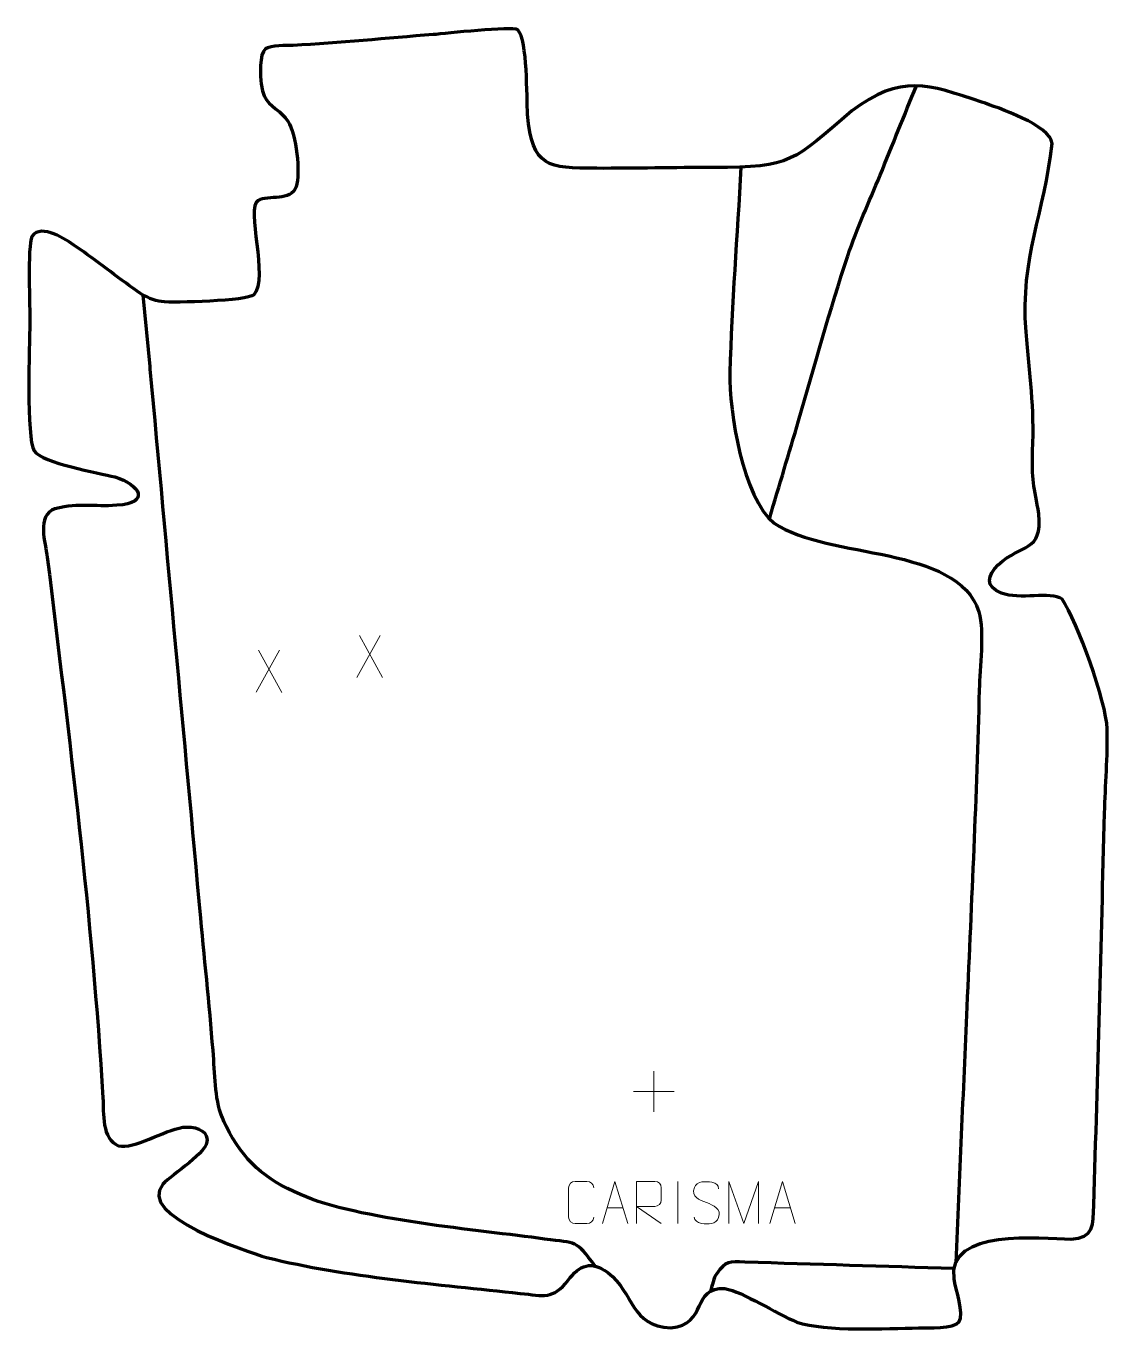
# Model space of a CAD drawing. Header units: millimetres. Extents: x 902 to 1541, y -50 to 721.
import ezdxf

# ---------------------------------------------------------------- set-up
doc = ezdxf.new("R2010")
doc.units = ezdxf.units.MM
doc.header["$MEASUREMENT"] = 0
doc.layers.add('layer 2', color=7, linetype='Continuous')
doc.layers.add('layer 3', color=7, linetype='Continuous')

msp = doc.modelspace()

# ---------------------------------------------------------------- linework, layer by layer
at = {"layer": 'layer 2', "color": 142, "lineweight": 158}
for points, knots in [([(1341.0457, 430.6749), (1346.7476, 449.8247), (1352.4496, 468.9743), (1358.1515, 488.1241), (1358.1515, 488.1241), (1367.7118, 520.2739), (1376.6253, 553.9702), (1387.2378, 585.6343), (1387.2378, 585.6343), (1392.6384, 601.7476), (1399.87, 617.4166), (1406.2851, 633.1643), (1406.2851, 633.1643), (1413.4344, 650.7981), (1420.5842, 668.4318), (1427.7337, 686.0655)], [0, 0, 0, 0, 0.2, 0.2, 0.2, 0.2, 0.4, 0.4, 0.4, 0.4, 0.6, 0.6, 0.6, 0.6, 1, 1, 1, 1]), ([(1324.0572, 637.9892), (1321.8874, 597.5974), (1318.5306, 557.0127), (1317.5502, 516.5959), (1317.5502, 516.5959), (1316.9861, 493.344), (1325.102, 442.5423), (1343.7644, 427.4722), (1343.7644, 427.4722), (1375.9252, 405.9841), (1451.6457, 414.8078), (1464.6746, 375.2142), (1464.6746, 375.2142), (1467.9916, 362.7479), (1465.2491, 342.493), (1464.894, 328.9597), (1464.894, 328.9597), (1463.2771, 266.4548), (1460.2866, 204.1497), (1457.5627, 141.6838), (1457.5627, 141.6838), (1455.3623, 91.2245), (1453.1619, 40.7651), (1450.9615, -9.6941)], [0, 0, 0, 0, 0.14285714, 0.14285714, 0.14285714, 0.14285714, 0.28571429, 0.28571429, 0.28571429, 0.28571429, 0.42857143, 0.42857143, 0.42857143, 0.42857143, 0.57142857, 0.57142857, 0.57142857, 0.57142857, 0.71428571, 0.71428571, 0.71428571, 0.71428571, 1, 1, 1, 1]), ([(1237.907, -11.5988), (1226.0753, 4.4069), (1227.2979, 1.631), (1208.0547, 4.3868), (1208.0547, 4.3868), (1168.7304, 9.8337), (1098.0766, 15.6648), (1063.6978, 30.6716), (1063.6978, 30.6716), (1042.2108, 40.0508), (1030.5028, 50.1405), (1019.7414, 71.1801), (1019.7414, 71.1801), (1013.1782, 84.0116), (1013.4762, 96.5089), (1012.4492, 110.5673), (1012.4492, 110.5673), (1010.3653, 138.2117), (1007.3857, 166.3744), (1004.8402, 194.0414), (1004.8402, 194.0414), (994.8883, 302.2124), (984.9363, 410.3834), (974.9845, 518.5545), (974.9845, 518.5545), (974.9845, 518.5545), (974.8468, 520.05), (974.8468, 520.05), (974.8468, 520.05), (974.8468, 520.05), (970.7229, 562.3768), (970.7229, 562.3768)], [0, 0, 0, 0, 0.11111111, 0.11111111, 0.11111111, 0.11111111, 0.22222222, 0.22222222, 0.22222222, 0.22222222, 0.33333333, 0.33333333, 0.33333333, 0.33333333, 0.44444444, 0.44444444, 0.44444444, 0.44444444, 0.55555556, 0.55555556, 0.55555556, 0.55555556, 0.66666667, 0.66666667, 0.66666667, 0.66666667, 0.77777778, 0.77777778, 0.77777778, 0.77777778, 1, 1, 1, 1]), ([(1450.0409, -13.0404), (1408.8338, -11.764), (1367.6249, -10.5258), (1326.4182, -9.2458), (1326.4182, -9.2458), (1316.76, -8.9457), (1315.5608, -8.2341), (1309.5263, -16.2635), (1309.5263, -16.2635), (1307.9195, -18.4015), (1306.9337, -23.1692), (1306.2699, -25.8287)], [0, 0, 0, 0, 0.25, 0.25, 0.25, 0.25, 0.5, 0.5, 0.5, 0.5, 1, 1, 1, 1])]:
    msp.add_open_spline(points, degree=3, knots=knots, dxfattribs=at)
at = {"layer": 'layer 2', "color": 250, "lineweight": 9}
for points in [[(1110.8272, 361.2286), (1110.8272, 361.2286), (1097.0866, 336.3328), (1097.0866, 336.3328)], [(1098.5412, 361.2286), (1098.5412, 361.2286), (1112.2818, 336.2751), (1112.2818, 336.2751)], [(1051.3044, 352.4799), (1051.3044, 352.4799), (1037.5638, 327.5841), (1037.5638, 327.5841)], [(1039.0184, 352.4799), (1039.0184, 352.4799), (1052.759, 327.5264), (1052.759, 327.5264)], [(1272.6017, 103.6037), (1272.6017, 103.6037), (1272.6017, 79.6258), (1272.6017, 79.6258)], [(1260.6128, 91.6147), (1260.6128, 91.6147), (1284.5907, 91.6147), (1284.5907, 91.6147)], [(1286.665, 38.4849), (1286.665, 38.4849), (1286.665, 13.5108), (1286.665, 13.5108)], [(1244.9171, 22.7705), (1244.9171, 22.7705), (1254.4128, 22.7705), (1254.4128, 22.7705)], [(1343.9171, 22.7705), (1343.9171, 22.7705), (1353.4128, 22.7705), (1353.4128, 22.7705)]]:
    msp.add_open_spline(points, degree=3, dxfattribs=at)
for points, knots in [([(1303.665, 25.9979), (1299.4167, 27.4683), (1294.5086, 29.2641), (1296.5137, 34.7844), (1296.5137, 34.7844), (1298.0172, 38.9243), (1303.2308, 38.5358), (1306.8344, 37.9347), (1306.8344, 37.9347), (1309.695, 37.4575), (1310.5597, 36.2443), (1310.8703, 34.1602)], [0, 0, 0, 0, 0.25, 0.25, 0.25, 0.25, 0.5, 0.5, 0.5, 0.5, 1, 1, 1, 1]), ([(1237.0328, 17.3318), (1236.893, 15.0084), (1235.2158, 13.5288), (1233.0681, 13.518), (1233.0681, 13.518), (1230.7362, 13.5184), (1228.4043, 13.5184), (1226.0728, 13.518), (1226.0728, 13.518), (1224.1478, 13.4126), (1222.1757, 15.2971), (1222.1869, 17.3144), (1222.1869, 17.3144), (1222.1873, 23.0845), (1222.1873, 28.8542), (1222.1869, 34.6235), (1222.1869, 34.6235), (1222.1911, 36.7616), (1223.9378, 38.4808), (1226.0902, 38.4673), (1226.0902, 38.4673), (1228.4159, 38.4673), (1230.742, 38.4673), (1233.0681, 38.4673), (1233.0681, 38.4673), (1235.0147, 38.5028), (1237.0061, 37.0113), (1237.0328, 34.5737)], [0, 0, 0, 0, 0.125, 0.125, 0.125, 0.125, 0.25, 0.25, 0.25, 0.25, 0.375, 0.375, 0.375, 0.375, 0.5, 0.5, 0.5, 0.5, 0.625, 0.625, 0.625, 0.625, 0.75, 0.75, 0.75, 0.75, 1, 1, 1, 1]), ([(1242.1945, 13.5211), (1242.1945, 13.5211), (1249.5655, 38.4746), (1249.5655, 38.4746), (1249.5655, 38.4746), (1249.5655, 38.4746), (1257.1354, 13.5211), (1257.1354, 13.5211)], [0, 0, 0, 0, 0.33333333, 0.33333333, 0.33333333, 0.33333333, 1, 1, 1, 1]), ([(1262.3329, 13.5211), (1262.3329, 13.5211), (1262.3329, 38.4746), (1262.3329, 38.4746), (1262.3329, 38.4746), (1265.9277, 38.4746), (1269.5232, 38.4746), (1273.1184, 38.4746), (1273.1184, 38.4746), (1275.4437, 38.4369), (1277.001, 36.9469), (1276.9969, 34.5805), (1276.9969, 34.5805), (1276.9965, 32.545), (1276.9965, 29.4856), (1276.9969, 27.4496), (1276.9969, 27.4496), (1276.9904, 25.5741), (1275.1781, 23.6323), (1273.1686, 23.6132), (1273.1686, 23.6132), (1273.1686, 23.6132), (1262.3329, 23.6132), (1262.3329, 23.6132), (1262.3329, 23.6132), (1262.3329, 23.6132), (1276.9876, 13.5211), (1276.9876, 13.5211)], [0, 0, 0, 0, 0.125, 0.125, 0.125, 0.125, 0.25, 0.25, 0.25, 0.25, 0.375, 0.375, 0.375, 0.375, 0.5, 0.5, 0.5, 0.5, 0.625, 0.625, 0.625, 0.625, 0.75, 0.75, 0.75, 0.75, 1, 1, 1, 1]), ([(1316.8225, 13.519), (1316.8225, 13.519), (1316.8225, 38.4769), (1316.8225, 38.4769), (1316.8225, 38.4769), (1316.8225, 38.4769), (1325.7476, 13.519), (1325.7476, 13.519), (1325.7476, 13.519), (1325.7476, 13.519), (1334.5075, 38.4764), (1334.5075, 38.4764), (1334.5075, 38.4764), (1334.5075, 38.4764), (1334.5075, 13.519), (1334.5075, 13.519)], [0, 0, 0, 0, 0.2, 0.2, 0.2, 0.2, 0.4, 0.4, 0.4, 0.4, 0.6, 0.6, 0.6, 0.6, 1, 1, 1, 1]), ([(1341.1945, 13.5211), (1341.1945, 13.5211), (1348.5655, 38.4746), (1348.5655, 38.4746), (1348.5655, 38.4746), (1348.5655, 38.4746), (1356.1354, 13.5211), (1356.1354, 13.5211)], [0, 0, 0, 0, 0.33333333, 0.33333333, 0.33333333, 0.33333333, 1, 1, 1, 1]), ([(1303.665, 25.9978), (1307.6836, 24.3511), (1312.7131, 22.4628), (1310.8791, 17.1025), (1310.8791, 17.1025), (1309.4193, 12.8361), (1304.5085, 13.0928), (1300.7824, 13.6475), (1300.7824, 13.6475), (1298.0324, 14.0573), (1296.8115, 15.2708), (1296.4335, 17.383)], [0, 0, 0, 0, 0.25, 0.25, 0.25, 0.25, 0.5, 0.5, 0.5, 0.5, 1, 1, 1, 1])]:
    msp.add_open_spline(points, degree=3, knots=knots, dxfattribs=at)
at = {"layer": 'layer 3', "color": 242, "lineweight": 158}
msp.add_open_spline([(1059.4317, 709.8873), (1086.9522, 711.3845), (1114.6566, 714.2108), (1142.1698, 716.3086), (1142.1698, 716.3086), (1149.6163, 716.9373), (1188.4219, 721.334), (1192.2664, 719.1162), (1192.2664, 719.1162), (1198.0576, 712.6378), (1197.3301, 679.5714), (1197.973, 669.0103), (1197.973, 669.0103), (1200.5978, 637.8391), (1209.7952, 637.432), (1238.7936, 637.2846), (1238.7936, 637.2846), (1261.7324, 637.168), (1284.7107, 637.8075), (1307.7457, 637.7349), (1307.7457, 637.7349), (1354.7445, 637.7363), (1354.6801, 641.6584), (1389.5999, 671.1685), (1389.5999, 671.1685), (1418.8701, 693.1907), (1434.1892, 687.1836), (1466.4683, 676.3482), (1466.4683, 676.3482), (1475.2026, 673.4162), (1507.5438, 662.4011), (1507.9161, 651.962), (1507.9161, 651.962), (1503.4607, 610.4829), (1489.1926, 585.2062), (1492.5494, 540.5662), (1492.5494, 540.5662), (1494.7949, 515.676), (1497.4989, 495.7387), (1496.4444, 470.381), (1496.4444, 470.381), (1495.8228, 453.7968), (1497.2011, 448.8378), (1500.1864, 432.9735), (1500.1864, 432.9735), (1502.0503, 409.9681), (1490.034, 415.6736), (1476.0981, 402.9745), (1476.0981, 402.9745), (1469.5614, 396.4331), (1468.217, 390.1166), (1477.965, 386.2108), (1477.965, 386.2108), (1488.7333, 381.896), (1506.7912, 387.5183), (1513.9042, 382.5613), (1513.9042, 382.5613), (1522.8759, 369.4413), (1540.0199, 321.7201), (1540.5054, 305.9322), (1540.5054, 305.9322), (1540.9068, 289.8507), (1539.3507, 272.5091), (1538.9291, 256.1861), (1538.9291, 256.1861), (1536.9275, 178.9266), (1535.144, 101.6665), (1532.5125, 24.4244), (1532.5125, 24.4244), (1532.2637, 13.1086), (1532.7744, 4.6874), (1518.9571, 4.3474), (1518.9571, 4.3474), (1500.995, 4.6334), (1446.0132, 11.2747), (1450.0071, -19.145), (1450.0071, -19.145), (1450.7927, -25.1283), (1456.1951, -40.0735), (1453.0498, -44.3841), (1453.0498, -44.3841), (1449.7307, -48.9328), (1434.7476, -47.9772), (1428.9901, -48.1031), (1428.9901, -48.1031), (1409.8336, -48.5123), (1374.3927, -50.4747), (1357.0655, -44.6324), (1357.0655, -44.6324), (1344.8011, -39.7848), (1325.527, -26.6967), (1314.5295, -24.8914), (1314.5295, -24.8914), (1294.6996, -23.6342), (1304.6203, -46.3504), (1282.5952, -48.0552), (1282.5952, -48.0552), (1258.7543, -46.9863), (1261.2567, -27.8278), (1245.2962, -15.4358), (1245.2962, -15.4358), (1235.825, -8.0822), (1228.5282, -10.9847), (1221.9191, -19.912), (1221.9191, -19.912), (1212.9899, -31.4923), (1207.5124, -29.2047), (1193.6655, -27.6941), (1193.6655, -27.6941), (1145.1018, -22.4197), (1090.9231, -18.1252), (1043.6968, -6.5063), (1043.6968, -6.5063), (1032.4484, -3.1052), (966.0948, 18.4305), (982.4693, 36.7675), (982.4693, 36.7675), (987.9536, 42.9091), (1009.3988, 55.7362), (1008.577, 63.2325), (1008.577, 63.2325), (1007.8817, 69.5745), (1000.7481, 70.9603), (994.2761, 70.4532), (994.2761, 70.4532), (982.813, 68.6605), (965.3453, 57.3189), (956.2472, 59.5852), (956.2472, 59.5852), (946.1489, 63.1802), (947.4542, 79.087), (947.0252, 87.791), (947.0252, 87.791), (940.5864, 194.7279), (927.0297, 301.1399), (914.1314, 407.4469), (914.1314, 407.4469), (912.9449, 415.7807), (907.6605, 432.1779), (918.5654, 436.1019), (918.5654, 436.1019), (934.0508, 439.6541), (941.029, 437.118), (955.2225, 438.0804), (955.2225, 438.0804), (975.2029, 439.4351), (968.9943, 450.29), (953.9928, 454.9326), (953.9928, 454.9326), (944.5342, 457.2449), (910.9322, 463.0646), (906.3656, 470.2669), (906.3656, 470.2669), (901.6028, 477.7785), (903.6259, 533.1856), (903.7949, 545.5014), (903.7949, 545.5014), (903.9147, 555.1849), (902.2546, 590.7514), (905.0599, 597.0349), (905.0599, 597.0349), (910.8144, 605.0995), (925.2565, 595.0122), (930.9659, 591.1471), (930.9659, 591.1471), (943.4897, 582.5348), (955.0456, 573.2258), (967.268, 564.5871), (967.268, 564.5871), (972.4492, 560.925), (977.1003, 559.1755), (981.6684, 558.4686), (981.6684, 558.4686), (988.9335, 557.5982), (1032.3764, 558.8927), (1036.241, 562.4582), (1036.241, 562.4582), (1045.1451, 572.3748), (1031.0429, 613.9034), (1038.7035, 618.2631), (1038.7035, 618.2631), (1044.6886, 621.6694), (1058.2024, 617.4515), (1061.1565, 626.3349), (1061.1565, 626.3349), (1063.8925, 634.563), (1061.2423, 657.3628), (1056.3387, 665.0883), (1056.3387, 665.0883), (1056.3387, 665.0883), (1054.7181, 667.2523), (1054.7181, 667.2523), (1054.7181, 667.2523), (1054.7181, 667.2523), (1053.7585, 668.3206), (1053.7585, 668.3206), (1053.7585, 668.3206), (1046.8246, 675.2606), (1042.2462, 675.0446), (1040.5665, 687.1503), (1040.5665, 687.1503), (1039.9859, 691.335), (1039.2464, 705.2277), (1043.0168, 707.8477), (1043.0168, 707.8477), (1046.2702, 710.1083), (1055.3259, 709.7848), (1059.4317, 709.8873)], degree=3, knots=[0, 0, 0, 0, 0.01886792, 0.01886792, 0.01886792, 0.01886792, 0.03773585, 0.03773585, 0.03773585, 0.03773585, 0.05660377, 0.05660377, 0.05660377, 0.05660377, 0.0754717, 0.0754717, 0.0754717, 0.0754717, 0.09433962, 0.09433962, 0.09433962, 0.09433962, 0.11320755, 0.11320755, 0.11320755, 0.11320755, 0.13207547, 0.13207547, 0.13207547, 0.13207547, 0.1509434, 0.1509434, 0.1509434, 0.1509434, 0.16981132, 0.16981132, 0.16981132, 0.16981132, 0.18867925, 0.18867925, 0.18867925, 0.18867925, 0.20754717, 0.20754717, 0.20754717, 0.20754717, 0.22641509, 0.22641509, 0.22641509, 0.22641509, 0.24528302, 0.24528302, 0.24528302, 0.24528302, 0.26415094, 0.26415094, 0.26415094, 0.26415094, 0.28301887, 0.28301887, 0.28301887, 0.28301887, 0.30188679, 0.30188679, 0.30188679, 0.30188679, 0.32075472, 0.32075472, 0.32075472, 0.32075472, 0.33962264, 0.33962264, 0.33962264, 0.33962264, 0.35849057, 0.35849057, 0.35849057, 0.35849057, 0.37735849, 0.37735849, 0.37735849, 0.37735849, 0.39622642, 0.39622642, 0.39622642, 0.39622642, 0.41509434, 0.41509434, 0.41509434, 0.41509434, 0.43396226, 0.43396226, 0.43396226, 0.43396226, 0.45283019, 0.45283019, 0.45283019, 0.45283019, 0.47169811, 0.47169811, 0.47169811, 0.47169811, 0.49056604, 0.49056604, 0.49056604, 0.49056604, 0.50943396, 0.50943396, 0.50943396, 0.50943396, 0.52830189, 0.52830189, 0.52830189, 0.52830189, 0.54716981, 0.54716981, 0.54716981, 0.54716981, 0.56603774, 0.56603774, 0.56603774, 0.56603774, 0.58490566, 0.58490566, 0.58490566, 0.58490566, 0.60377358, 0.60377358, 0.60377358, 0.60377358, 0.62264151, 0.62264151, 0.62264151, 0.62264151, 0.64150943, 0.64150943, 0.64150943, 0.64150943, 0.66037736, 0.66037736, 0.66037736, 0.66037736, 0.67924528, 0.67924528, 0.67924528, 0.67924528, 0.69811321, 0.69811321, 0.69811321, 0.69811321, 0.71698113, 0.71698113, 0.71698113, 0.71698113, 0.73584906, 0.73584906, 0.73584906, 0.73584906, 0.75471698, 0.75471698, 0.75471698, 0.75471698, 0.77358491, 0.77358491, 0.77358491, 0.77358491, 0.79245283, 0.79245283, 0.79245283, 0.79245283, 0.81132075, 0.81132075, 0.81132075, 0.81132075, 0.83018868, 0.83018868, 0.83018868, 0.83018868, 0.8490566, 0.8490566, 0.8490566, 0.8490566, 0.86792453, 0.86792453, 0.86792453, 0.86792453, 0.88679245, 0.88679245, 0.88679245, 0.88679245, 0.90566038, 0.90566038, 0.90566038, 0.90566038, 0.9245283, 0.9245283, 0.9245283, 0.9245283, 0.94339623, 0.94339623, 0.94339623, 0.94339623, 0.96226415, 0.96226415, 0.96226415, 0.96226415, 1, 1, 1, 1], dxfattribs=at)

doc.saveas('drawing.dxf')
